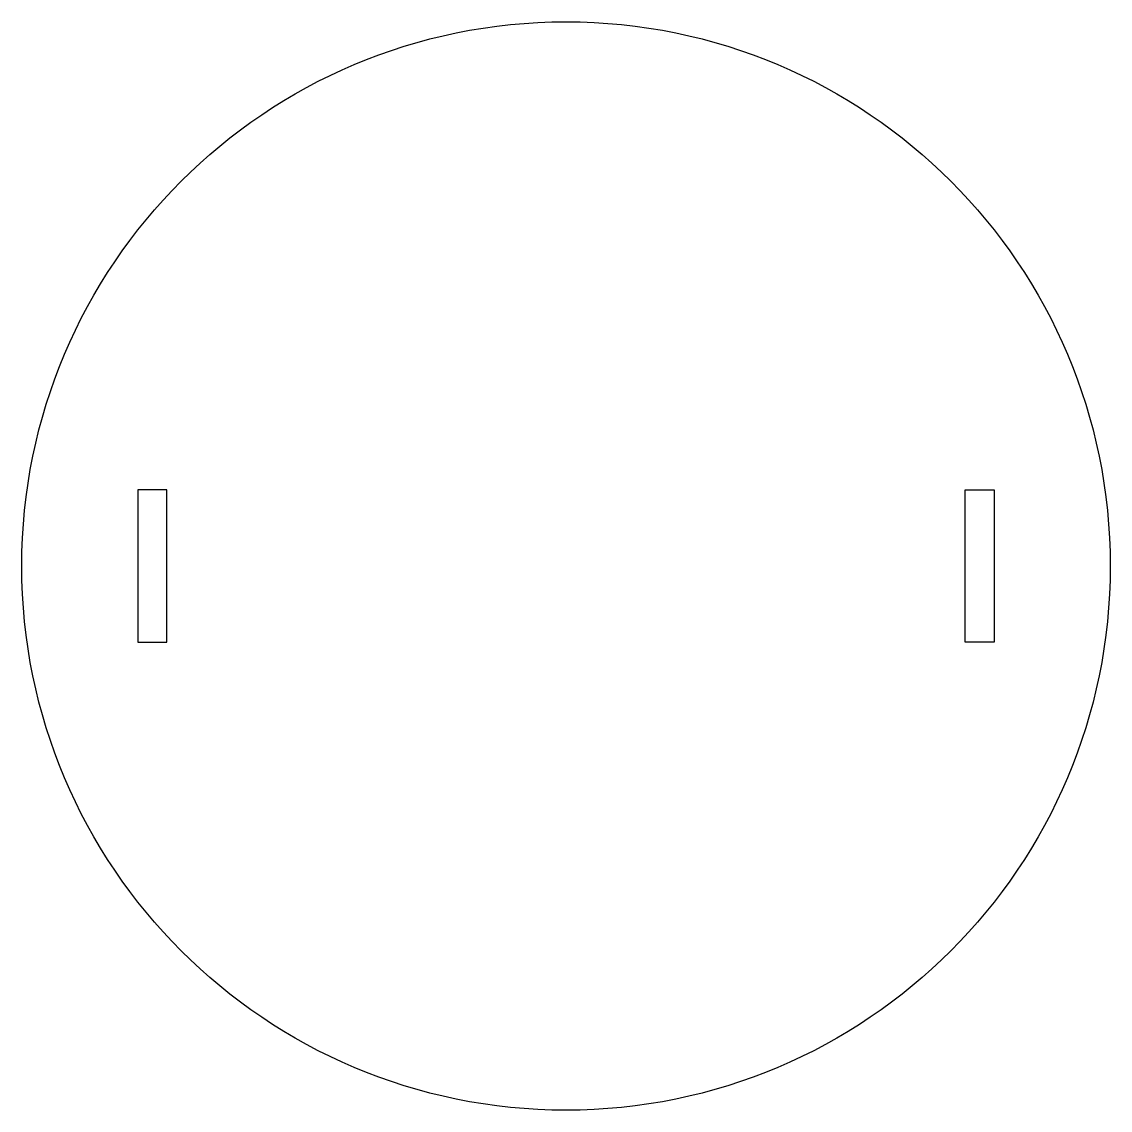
# Model space of a CAD drawing. Header units: millimetres. Extents: x -7.5 to 7.5, y -7.5 to 7.5.
import ezdxf

# ---------------------------------------------------------------- set-up
doc = ezdxf.new("R2010")
doc.units = ezdxf.units.MM

msp = doc.modelspace()

# ---------------------------------------------------------------- linework, layer by layer
for p, q in [((-5.5, 1.05), (-5.9, 1.05)), ((-5.9, 1.05), (-5.9, -1.05)), ((-5.5, -1.05), (-5.5, 1.05)), ((5.5, -1.05), (5.5, 1.05)), ((5.5, 1.05), (5.8, 1.05)), ((5.8, 1.05), (5.9, 1.05)), ((5.9, 1.05), (5.9, -1.05)), ((-5.9, -1.05), (-5.5, -1.05)), ((5.9, -1.05), (5.5, -1.05))]:
    msp.add_line(p, q)
msp.add_circle((0, 0), 7.5)

doc.saveas('drawing.dxf')
